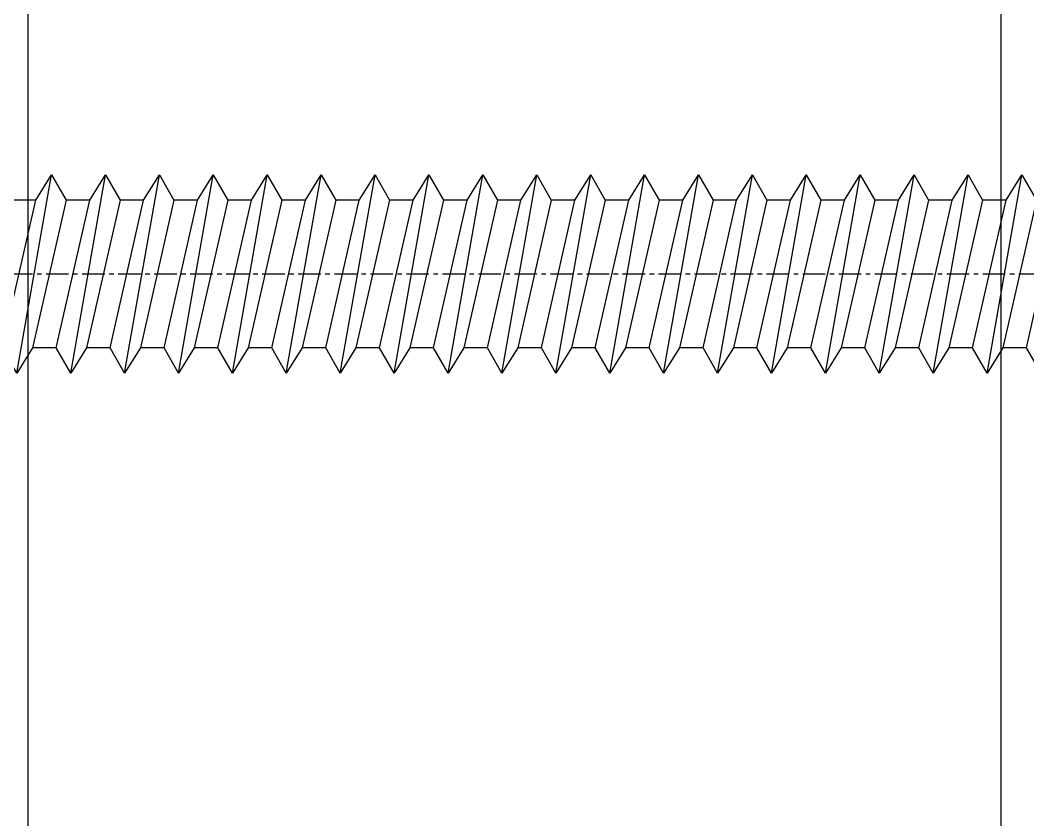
# Model space of a CAD drawing. Header units: millimetres. Extents: x -547695 to 905972, y -1055718 to 167349.
# Drawn here: x -516248 to -516046.6, y -1037717.3 to -1037557.4 of the extents above; entities that cross this region are included whole.
import ezdxf

# ---------------------------------------------------------------- set-up
doc = ezdxf.new("R2010")
doc.units = ezdxf.units.MM
doc.linetypes.add('View-XTD-CT Cua$0$View-XĐL-CT Cửa$0$CENTER', pattern=[2, 1.25, -0.25, 0.25, -0.25])
doc.layers.add('View-XTD-CT Cua$0$View-XĐL-CT Cửa$0$KT-NetThay', color=7, linetype='Continuous', lineweight=18)
doc.layers.add('View-XTD-CT Cua$0$View-XĐL-CT Cửa$0$Profile - Vietduc', color=14, linetype='Continuous', lineweight=30)
doc.layers.add('View-XTD-CT Cua$0$View-XĐL-CT Cửa$0$Screw', color=253, linetype='Continuous')

# ---------------------------------------------------------------- blocks, each defined once
blk = doc.blocks.new('View-XTD-CT Cua$0$View-XĐL-CT Cửa$0$hex. head sd. 5.5x50 (elev)')
at = {"layer": 'View-XTD-CT Cua$0$View-XĐL-CT Cửa$0$Screw'}
for points in [[(2.88, -2.75), (3.283, -2.052), (2.352, 2.052), (1.914, 2.75), (1.511, 2.052), (2.442, -2.052), (2.88, -2.75), (1.914, 2.75)], [(4.377, -2.75), (4.78, -2.052), (3.848, 2.052), (3.41, 2.75), (3.007, 2.052), (3.939, -2.052), (4.377, -2.75), (3.41, 2.75)], [(5.873, -2.75), (6.276, -2.052), (5.344, 2.052), (4.906, 2.75), (4.504, 2.052), (5.435, -2.052), (5.873, -2.75), (4.906, 2.75)], [(7.37, -2.75), (7.772, -2.052), (6.841, 2.052), (6.403, 2.75), (6, 2.052), (6.931, -2.052), (7.37, -2.75), (6.403, 2.75)], [(8.866, -2.75), (9.269, -2.052), (8.337, 2.052), (7.899, 2.75), (7.496, 2.052), (8.428, -2.052), (8.866, -2.75), (7.899, 2.75)], [(10.362, -2.75), (10.765, -2.052), (9.833, 2.052), (9.395, 2.75), (8.993, 2.052), (9.924, -2.052), (10.362, -2.75), (9.395, 2.75)], [(11.859, -2.75), (12.261, -2.052), (11.33, 2.052), (10.892, 2.75), (10.489, 2.052), (11.421, -2.052), (11.859, -2.75), (10.892, 2.75)], [(13.355, -2.75), (13.758, -2.052), (12.826, 2.052), (12.388, 2.75), (11.985, 2.052), (12.917, -2.052), (13.355, -2.75), (12.388, 2.75)], [(14.851, -2.75), (15.254, -2.052), (14.322, 2.052), (13.884, 2.75), (13.482, 2.052), (14.413, -2.052), (14.851, -2.75), (13.884, 2.75)], [(16.348, -2.75), (16.75, -2.052), (15.819, 2.052), (15.381, 2.75), (14.978, 2.052), (15.91, -2.052), (16.348, -2.75), (15.381, 2.75)], [(17.844, -2.75), (18.247, -2.052), (17.315, 2.052), (16.877, 2.75), (16.474, 2.052), (17.406, -2.052), (17.844, -2.75), (16.877, 2.75)], [(19.34, -2.75), (19.743, -2.052), (18.812, 2.052), (18.373, 2.75), (17.971, 2.052), (18.902, -2.052), (19.34, -2.75), (18.373, 2.75)], [(20.837, -2.75), (21.239, -2.052), (20.308, 2.052), (19.87, 2.75), (19.467, 2.052), (20.399, -2.052), (20.837, -2.75), (19.87, 2.75)], [(22.333, -2.75), (22.736, -2.052), (21.804, 2.052), (21.366, 2.75), (20.963, 2.052), (21.895, -2.052), (22.333, -2.75), (21.366, 2.75)], [(23.829, -2.75), (24.232, -2.052), (23.301, 2.052), (22.863, 2.75), (22.46, 2.052), (23.391, -2.052), (23.829, -2.75), (22.863, 2.75)], [(25.326, -2.75), (25.728, -2.052), (24.797, 2.052), (24.359, 2.75), (23.956, 2.052), (24.888, -2.052), (25.326, -2.75), (24.359, 2.75)], [(26.822, -2.75), (27.225, -2.052), (26.293, 2.052), (25.855, 2.75), (25.453, 2.052), (26.384, -2.052), (26.822, -2.75), (25.855, 2.75)], [(28.318, -2.75), (28.721, -2.052), (27.79, 2.052), (27.352, 2.75), (26.949, 2.052), (27.88, -2.052), (28.318, -2.75), (27.352, 2.75)], [(29.815, -2.75), (30.218, -2.052), (29.286, 2.052), (28.848, 2.75), (28.445, 2.052), (29.377, -2.052), (29.815, -2.75), (28.848, 2.75)], [(2.352, 2.052), (3.007, 2.052)], [(3.848, 2.052), (4.504, 2.052)], [(5.344, 2.052), (6, 2.052)], [(6.841, 2.052), (7.496, 2.052)], [(8.337, 2.052), (8.993, 2.052)], [(9.833, 2.052), (10.489, 2.052)], [(11.33, 2.052), (11.985, 2.052)], [(12.826, 2.052), (13.482, 2.052)], [(14.322, 2.052), (14.978, 2.052)], [(15.819, 2.052), (16.474, 2.052)], [(17.315, 2.052), (17.971, 2.052)], [(18.812, 2.052), (19.467, 2.052)], [(20.308, 2.052), (20.963, 2.052)], [(21.804, 2.052), (22.46, 2.052)], [(23.301, 2.052), (23.956, 2.052)], [(24.797, 2.052), (25.453, 2.052)], [(26.293, 2.052), (26.949, 2.052)], [(27.79, 2.052), (28.445, 2.052)], [(29.286, 2.052), (29.942, 2.052)], [(1.384, -2.75), (1.787, -2.052), (1.321, 0), (0.883, 0.698), (0.48, 0), (0.946, -2.052), (1.384, -2.75), (0.883, 0.698)], [(1.787, -2.052), (2.442, -2.052)], [(3.283, -2.052), (3.939, -2.052)], [(4.78, -2.052), (5.435, -2.052)], [(6.276, -2.052), (6.931, -2.052)], [(7.772, -2.052), (8.428, -2.052)], [(9.269, -2.052), (9.924, -2.052)], [(10.765, -2.052), (11.421, -2.052)], [(12.261, -2.052), (12.917, -2.052)], [(13.758, -2.052), (14.413, -2.052)], [(15.254, -2.052), (15.91, -2.052)], [(16.75, -2.052), (17.406, -2.052)], [(18.247, -2.052), (18.902, -2.052)], [(19.743, -2.052), (20.399, -2.052)], [(21.239, -2.052), (21.895, -2.052)], [(22.736, -2.052), (23.391, -2.052)], [(24.232, -2.052), (24.888, -2.052)], [(25.728, -2.052), (26.384, -2.052)], [(27.225, -2.052), (27.88, -2.052)], [(28.721, -2.052), (29.377, -2.052)]]:
    blk.add_lwpolyline(points, dxfattribs=at)
at = {"layer": 'View-XTD-CT Cua$0$View-XĐL-CT Cửa$0$Screw', "linetype": 'View-XTD-CT Cua$0$View-XĐL-CT Cửa$0$CENTER', "ltscale": 0.5}
blk.add_lwpolyline([(52, 0), (-7.451, 0)], dxfattribs=at)
blk = doc.blocks.new('View-XTD-CT Cua$0$View-XĐL-CT Cửa$0$A$C77827696')
at = {"layer": 'View-XTD-CT Cua$0$View-XĐL-CT Cửa$0$Profile - Vietduc'}
blk.add_lwpolyline([(-4091.64, 1039.04), (-3956.64, 1039.04), (-3956.64, 754.04), (-4091.64, 754.04)], close=True, dxfattribs=at)
at = {"layer": 'View-XTD-CT Cua$0$View-XĐL-CT Cửa$0$Screw', "xscale": -4.999999999999999, "yscale": 4.999999999999999, "zscale": 4.999999999999999}
blk.add_blockref('View-XTD-CT Cua$0$View-XĐL-CT Cửa$0$hex. head sd. 5.5x50 (elev)', (-3944.14, 896.54), dxfattribs=at)

msp = doc.modelspace()

# ---------------------------------------------------------------- block references
at = {"layer": 'View-XTD-CT Cua$0$View-XĐL-CT Cửa$0$KT-NetThay', "xscale": 1.44, "yscale": 1.44, "zscale": 1.44}
msp.add_blockref('View-XTD-CT Cua$0$View-XĐL-CT Cửa$0$A$C77827696', (-510354.47, -1038899.17), dxfattribs=at)

doc.saveas('drawing.dxf')
